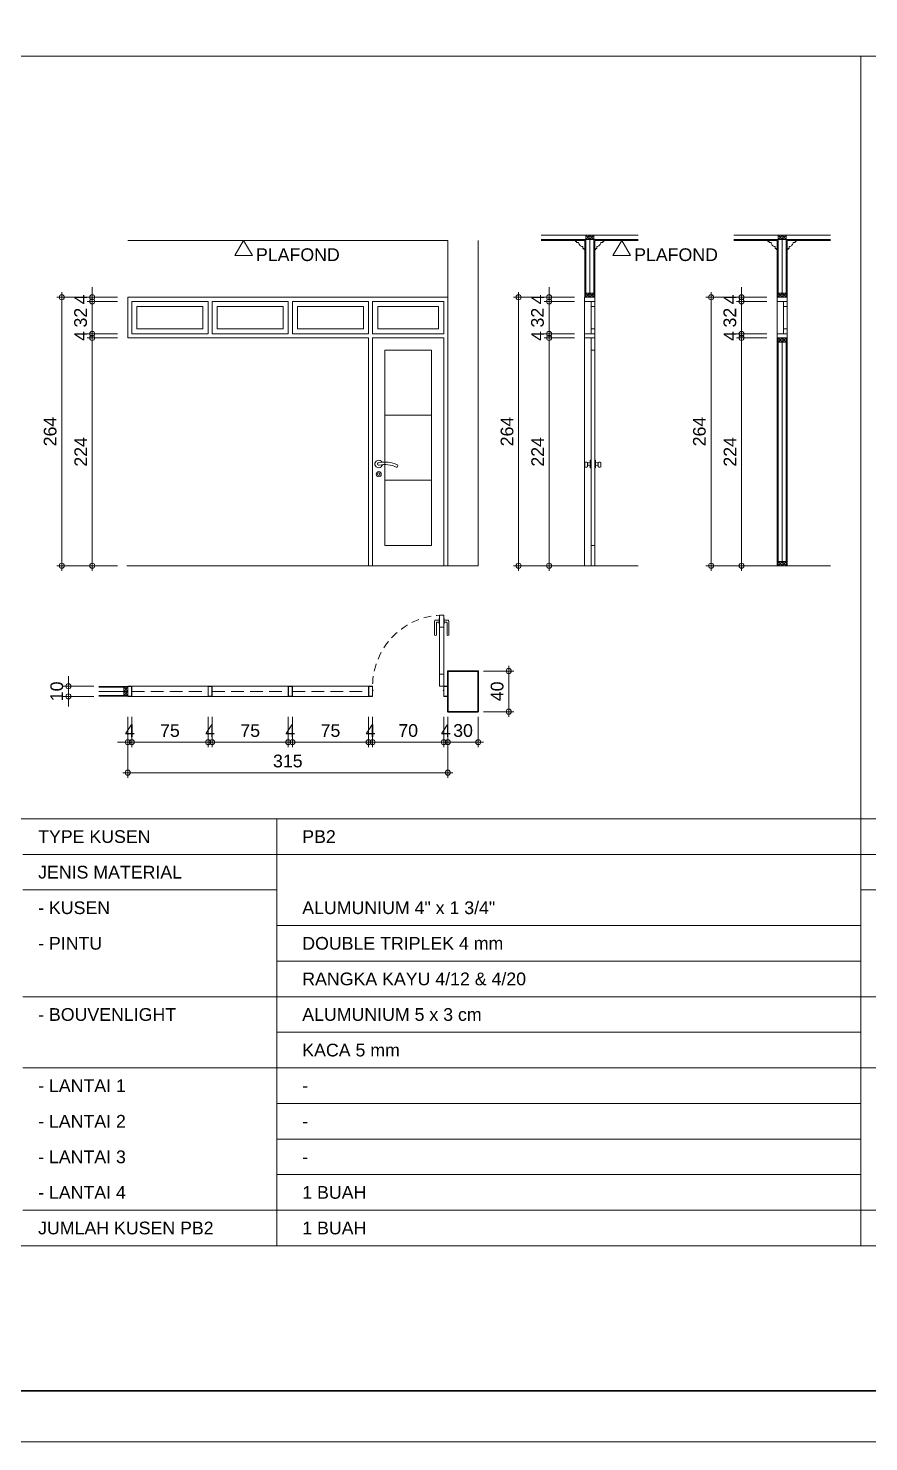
# Model space of a CAD drawing. Header units: millimetres. Extents: x -11 to 1625, y -267 to 180.
# Drawn here: x 1017 to 1033.55, y -157 to -129.2 of the extents above; entities that cross this region are included whole.
import ezdxf
from ezdxf.enums import TextEntityAlignment as Align

# ---------------------------------------------------------------- set-up
doc = ezdxf.new("R2010")
doc.units = ezdxf.units.MM
doc.linetypes.add('HIDDEN', pattern=[0.375, 0.25, -0.125])
for name, color, linetype, lineweight in [('ars', 11, 'Continuous', 5), ('GRS KOP', 1, 'Continuous', 35), ('KOLOM', 1, 'Continuous', 30), ('kop', 7, 'Continuous', 20), ('kus', 63, 'Continuous', 15), ('lan', 7, 'Continuous', 15), ('not', 7, 'Continuous', 20), ('PARTISI', 190, 'Continuous', 9), ('pla', 213, 'Continuous', 15), ('tem', 5, 'Continuous', 20), ('u', 6, 'Continuous', 20)]:
    doc.layers.add(name, color=color, linetype=linetype, lineweight=lineweight)
doc.styles.add('BARU', font='complex.shx')
doc.styles.add('S', font='SIMPLEX', dxfattribs={"width": 1.1})
doc.styles.get("Standard").update_dxf_attribs({"font": 'ARIALUNI.TTF'})
doc.dimstyles.new('SK 50', dxfattribs={"dimtxt": 0.25, "dimasz": 0.1, "dimexe": 0, "dimexo": 0, "dimgap": 0.1, "dimtad": 1, "dimdec": 0, "dimlfac": 50, "dimzin": 12, "dimdsep": 46, "dimtxsty": 'Standard', "dimblk": 'BULAT', "dimcen": 0.1, "dimclrd": 256, "dimclre": 256, "dimclrt": 256, "dimadec": 0, "dimazin": 3, "dimtfac": 1, "dimtdec": 0, "dimtofl": 0, "dimtmove": 0, "dimatfit": 3, "dimldrblk": 'BULAT', "dimfxl": 0, "dimtolj": 1, "dimtzin": 0, "dimlwd": -1, "dimlwe": -1, "dimarcsym": 0})

# ---------------------------------------------------------------- blocks, each defined once
blk = doc.blocks.new('kop')
at = {"layer": 'GRS KOP'}
blk.add_lwpolyline([(1, 54), (83, 54), (83, 1), (1, 1)], close=True, dxfattribs=at)
at = {"layer": 'kop', "color": 7}
blk.add_line((0, 0), (84, 0), dxfattribs=at)
at = {"layer": 'kop', "style": 'BARU', "flags": 4}
for p, height in [((73.8, 5.4), 0.35), ((80.303, 5.382), 0.25), ((73.8, 4.9), 0.35), ((80.303, 4.882), 0.25), ((73.8, 4.4), 0.35), ((80.303, 4.382), 0.25)]:
    blk.add_attdef('-', p, '', height=height, dxfattribs=at)
at = {"layer": 'kop', "flags": 4}
for tag, p in [('AR-00', (78.057, 2.648)), ('00', (81.238, 2.647))]:
    blk.add_attdef(tag, text='', height=0.35, dxfattribs=at).set_placement(p, align=Align.MIDDLE)
blk = doc.blocks.new('K1')
at = {"layer": 'KOLOM'}
blk.add_lwpolyline([(0.2, 0.15), (-0.2, 0.15), (-0.2, -0.15), (0.2, -0.15), (0.2, 0.15)], dxfattribs=at)
blk = doc.blocks.new('P 70')
at = {"linetype": 'HIDDEN', "ltscale": 0.3}
blk.add_lwpolyline([(-0.74, 0.1, -0.414214), (-0.04, 0.8, -1.303225)], format="xyb", dxfattribs=at)
for points in [[(-0.04, 0.8), (-0.08, 0.8), (-0.08, 0.68), (-0.04, 0.68)], [(-0.04, 0.68), (-0.08, 0.68), (-0.08, 0.22), (-0.04, 0.22)], [(-0.04, 0.1), (-0.08, 0.1), (-0.08, 0.22), (-0.04, 0.22)], [(-0.735, 0.06), (-0.74, 0.06), (-0.74, 0.061), (-0.74, 0.1), (-0.78, 0.1), (-0.78, 0), (-0.74, 0), (-0.74, 0.056), (-0.735, 0.058)], [(-0.742, 0.002), (-0.778, 0.002), (-0.778, 0.098), (-0.742, 0.098)], [(-0.045, 0.06), (-0.04, 0.06), (-0.04, 0.061), (-0.04, 0.1), (0, 0.1), (0, 0), (-0.04, 0), (-0.04, 0.056), (-0.045, 0.058)], [(-0.038, 0.002), (-0.002, 0.002), (-0.002, 0.098), (-0.038, 0.098)]]:
    blk.add_lwpolyline(points, close=True)
blk = doc.blocks.new('PEILA')
blk.add_lwpolyline([(-0.188, -0.325), (0.188, -0.325), (0, 0)], close=True)
at = {"style": 'S', "width": 1.1, "flags": 4}
blk.add_attdef('CAT', (0.265, -0.289), '', height=0.2, dxfattribs=at)
blk = doc.blocks.new('BULAT')
for p, q in [((-1, 0), (1, 0)), ((0, -1), (0, 1))]:
    blk.add_line(p, q)
blk.add_circle((0, 0), 0.5)
blk = doc.blocks.new('*D1971')
at = {"layer": 'Defpoints', "color": 0, "ltscale": 0.15}
for p in [(1018.761, -135.288), (1018.261, -139.768), (1018.761, -139.768)]:
    blk.add_point(p, dxfattribs=at)
at = {"layer": 'u', "ltscale": 0.15}
for p, q in [((1018.761, -135.288), (1018.261, -135.288)), ((1018.261, -135.388), (1018.261, -139.668)), ((1018.761, -139.768), (1018.261, -139.768))]:
    blk.add_line(p, q, dxfattribs=at)
at = {"layer": 'u', "ltscale": 0.15, "xscale": 0.1, "yscale": 0.1, "zscale": 0.1}
for p, rotation in [((1018.261, -135.288), 90), ((1018.261, -139.768), 270)]:
    blk.add_blockref('BULAT', p, dxfattribs=dict(at, rotation=rotation))
at = {"layer": 'u', "ltscale": 0.15, "insert": (1018.035, -137.528), "char_height": 0.25, "attachment_point": 5, "rotation": 90}
blk.add_mtext('\\A1;224', dxfattribs=at)
blk = doc.blocks.new('*D1972')
at = {"layer": 'Defpoints', "color": 0, "ltscale": 0.15}
for p in [(1018.761, -134.568), (1018.261, -135.208), (1018.761, -135.208)]:
    blk.add_point(p, dxfattribs=at)
at = {"layer": 'u', "ltscale": 0.15}
for p, q in [((1018.761, -134.568), (1018.261, -134.568)), ((1018.261, -134.668), (1018.261, -135.108)), ((1018.761, -135.208), (1018.261, -135.208))]:
    blk.add_line(p, q, dxfattribs=at)
at = {"layer": 'u', "ltscale": 0.15, "xscale": 0.1, "yscale": 0.1, "zscale": 0.1}
for p, rotation in [((1018.261, -134.568), 90), ((1018.261, -135.208), 270)]:
    blk.add_blockref('BULAT', p, dxfattribs=dict(at, rotation=rotation))
at = {"layer": 'u', "ltscale": 0.15, "insert": (1018.033, -134.888), "char_height": 0.25, "attachment_point": 5, "rotation": 90}
blk.add_mtext('\\A1;32', dxfattribs=at)
blk = doc.blocks.new('*D1973')
at = {"layer": 'Defpoints', "color": 0, "ltscale": 0.15}
for p in [(1018.261, -134.568), (1018.761, -134.488), (1018.761, -134.568)]:
    blk.add_point(p, dxfattribs=at)
at = {"layer": 'u', "ltscale": 0.15}
for p, q in [((1018.261, -134.388), (1018.261, -134.288)), ((1018.761, -134.488), (1018.261, -134.488)), ((1018.761, -134.568), (1018.261, -134.568)), ((1018.261, -134.668), (1018.261, -134.768))]:
    blk.add_line(p, q, dxfattribs=at)
at = {"layer": 'u', "ltscale": 0.15, "xscale": 0.1, "yscale": 0.1, "zscale": 0.1}
for p, rotation in [((1018.261, -134.488), 270), ((1018.261, -134.568), 90)]:
    blk.add_blockref('BULAT', p, dxfattribs=dict(at, rotation=rotation))
at = {"layer": 'u', "ltscale": 0.15, "insert": (1018.036, -134.528), "char_height": 0.25, "attachment_point": 5, "rotation": 90}
blk.add_mtext('\\A1;4', dxfattribs=at)
blk = doc.blocks.new('*D1974')
at = {"layer": 'Defpoints', "color": 0, "ltscale": 0.15}
for p in [(1018.161, -134.488), (1017.661, -139.768), (1018.161, -139.768)]:
    blk.add_point(p, dxfattribs=at)
at = {"layer": 'u', "ltscale": 0.15}
for p, q in [((1018.161, -134.488), (1017.661, -134.488)), ((1017.661, -134.588), (1017.661, -139.668)), ((1018.161, -139.768), (1017.661, -139.768))]:
    blk.add_line(p, q, dxfattribs=at)
at = {"layer": 'u', "ltscale": 0.15, "xscale": 0.1, "yscale": 0.1, "zscale": 0.1}
for p, rotation in [((1017.661, -134.488), 90), ((1017.661, -139.768), 270)]:
    blk.add_blockref('BULAT', p, dxfattribs=dict(at, rotation=rotation))
at = {"layer": 'u', "ltscale": 0.15, "insert": (1017.433, -137.128), "char_height": 0.25, "attachment_point": 5, "rotation": 90}
blk.add_mtext('\\A1;264', dxfattribs=at)
blk = doc.blocks.new('*D1975')
at = {"layer": 'Defpoints', "color": 0, "ltscale": 0.15}
for p in [(1018.261, -135.288), (1018.761, -135.208), (1018.761, -135.288)]:
    blk.add_point(p, dxfattribs=at)
at = {"layer": 'u', "ltscale": 0.15}
for p, q in [((1018.261, -135.108), (1018.261, -135.008)), ((1018.761, -135.208), (1018.261, -135.208)), ((1018.761, -135.288), (1018.261, -135.288)), ((1018.261, -135.388), (1018.261, -135.488))]:
    blk.add_line(p, q, dxfattribs=at)
at = {"layer": 'u', "ltscale": 0.15, "xscale": 0.1, "yscale": 0.1, "zscale": 0.1}
for p, rotation in [((1018.261, -135.208), 270), ((1018.261, -135.288), 90)]:
    blk.add_blockref('BULAT', p, dxfattribs=dict(at, rotation=rotation))
at = {"layer": 'u', "ltscale": 0.15, "insert": (1018.036, -135.248), "char_height": 0.25, "attachment_point": 5, "rotation": 90}
blk.add_mtext('\\A1;4', dxfattribs=at)
blk = doc.blocks.new('*D1976')
at = {"layer": 'Defpoints', "color": 0, "ltscale": 0.15}
for p in [(1027.755, -135.288), (1027.255, -139.768), (1027.755, -139.768)]:
    blk.add_point(p, dxfattribs=at)
at = {"layer": 'u', "ltscale": 0.15}
for p, q in [((1027.755, -135.288), (1027.255, -135.288)), ((1027.255, -135.388), (1027.255, -139.668)), ((1027.755, -139.768), (1027.255, -139.768))]:
    blk.add_line(p, q, dxfattribs=at)
at = {"layer": 'u', "ltscale": 0.15, "xscale": 0.1, "yscale": 0.1, "zscale": 0.1}
for p, rotation in [((1027.255, -135.288), 90), ((1027.255, -139.768), 270)]:
    blk.add_blockref('BULAT', p, dxfattribs=dict(at, rotation=rotation))
at = {"layer": 'u', "ltscale": 0.15, "insert": (1027.03, -137.528), "char_height": 0.25, "attachment_point": 5, "rotation": 90}
blk.add_mtext('\\A1;224', dxfattribs=at)
blk = doc.blocks.new('*D1977')
at = {"layer": 'Defpoints', "color": 0, "ltscale": 0.15}
for p in [(1027.755, -134.568), (1027.255, -135.208), (1027.755, -135.208)]:
    blk.add_point(p, dxfattribs=at)
at = {"layer": 'u', "ltscale": 0.15}
for p, q in [((1027.755, -134.568), (1027.255, -134.568)), ((1027.255, -134.668), (1027.255, -135.108)), ((1027.755, -135.208), (1027.255, -135.208))]:
    blk.add_line(p, q, dxfattribs=at)
at = {"layer": 'u', "ltscale": 0.15, "xscale": 0.1, "yscale": 0.1, "zscale": 0.1}
for p, rotation in [((1027.255, -134.568), 90), ((1027.255, -135.208), 270)]:
    blk.add_blockref('BULAT', p, dxfattribs=dict(at, rotation=rotation))
at = {"layer": 'u', "ltscale": 0.15, "insert": (1027.028, -134.888), "char_height": 0.25, "attachment_point": 5, "rotation": 90}
blk.add_mtext('\\A1;32', dxfattribs=at)
blk = doc.blocks.new('*D1978')
at = {"layer": 'Defpoints', "color": 0, "ltscale": 0.15}
for p in [(1027.255, -134.568), (1027.755, -134.488), (1027.755, -134.568)]:
    blk.add_point(p, dxfattribs=at)
at = {"layer": 'u', "ltscale": 0.15}
for p, q in [((1027.255, -134.388), (1027.255, -134.288)), ((1027.755, -134.488), (1027.255, -134.488)), ((1027.755, -134.568), (1027.255, -134.568)), ((1027.255, -134.668), (1027.255, -134.768))]:
    blk.add_line(p, q, dxfattribs=at)
at = {"layer": 'u', "ltscale": 0.15, "xscale": 0.1, "yscale": 0.1, "zscale": 0.1}
for p, rotation in [((1027.255, -134.488), 270), ((1027.255, -134.568), 90)]:
    blk.add_blockref('BULAT', p, dxfattribs=dict(at, rotation=rotation))
at = {"layer": 'u', "ltscale": 0.15, "insert": (1027.03, -134.528), "char_height": 0.25, "attachment_point": 5, "rotation": 90}
blk.add_mtext('\\A1;4', dxfattribs=at)
blk = doc.blocks.new('*D1979')
at = {"layer": 'Defpoints', "color": 0, "ltscale": 0.15}
for p in [(1027.155, -134.488), (1026.655, -139.768), (1027.155, -139.768)]:
    blk.add_point(p, dxfattribs=at)
at = {"layer": 'u', "ltscale": 0.15}
for p, q in [((1027.155, -134.488), (1026.655, -134.488)), ((1026.655, -134.588), (1026.655, -139.668)), ((1027.155, -139.768), (1026.655, -139.768))]:
    blk.add_line(p, q, dxfattribs=at)
at = {"layer": 'u', "ltscale": 0.15, "xscale": 0.1, "yscale": 0.1, "zscale": 0.1}
for p, rotation in [((1026.655, -134.488), 90), ((1026.655, -139.768), 270)]:
    blk.add_blockref('BULAT', p, dxfattribs=dict(at, rotation=rotation))
at = {"layer": 'u', "ltscale": 0.15, "insert": (1026.428, -137.128), "char_height": 0.25, "attachment_point": 5, "rotation": 90}
blk.add_mtext('\\A1;264', dxfattribs=at)
blk = doc.blocks.new('*D1980')
at = {"layer": 'Defpoints', "color": 0, "ltscale": 0.15}
for p in [(1027.255, -135.288), (1027.755, -135.208), (1027.755, -135.288)]:
    blk.add_point(p, dxfattribs=at)
at = {"layer": 'u', "ltscale": 0.15}
for p, q in [((1027.255, -135.108), (1027.255, -135.008)), ((1027.755, -135.208), (1027.255, -135.208)), ((1027.755, -135.288), (1027.255, -135.288)), ((1027.255, -135.388), (1027.255, -135.488))]:
    blk.add_line(p, q, dxfattribs=at)
at = {"layer": 'u', "ltscale": 0.15, "xscale": 0.1, "yscale": 0.1, "zscale": 0.1}
for p, rotation in [((1027.255, -135.208), 270), ((1027.255, -135.288), 90)]:
    blk.add_blockref('BULAT', p, dxfattribs=dict(at, rotation=rotation))
at = {"layer": 'u', "ltscale": 0.15, "insert": (1027.03, -135.248), "char_height": 0.25, "attachment_point": 5, "rotation": 90}
blk.add_mtext('\\A1;4', dxfattribs=at)
blk = doc.blocks.new('*D1981')
at = {"layer": 'Defpoints', "color": 0, "ltscale": 0.15}
for p in [(1031.543, -135.288), (1031.043, -139.768), (1031.543, -139.768)]:
    blk.add_point(p, dxfattribs=at)
at = {"layer": 'u', "ltscale": 0.15}
for p, q in [((1031.543, -135.288), (1031.043, -135.288)), ((1031.043, -135.388), (1031.043, -139.668)), ((1031.543, -139.768), (1031.043, -139.768))]:
    blk.add_line(p, q, dxfattribs=at)
at = {"layer": 'u', "ltscale": 0.15, "xscale": 0.1, "yscale": 0.1, "zscale": 0.1}
for p, rotation in [((1031.043, -135.288), 90), ((1031.043, -139.768), 270)]:
    blk.add_blockref('BULAT', p, dxfattribs=dict(at, rotation=rotation))
at = {"layer": 'u', "ltscale": 0.15, "insert": (1030.817, -137.528), "char_height": 0.25, "attachment_point": 5, "rotation": 90}
blk.add_mtext('\\A1;224', dxfattribs=at)
blk = doc.blocks.new('*D1982')
at = {"layer": 'Defpoints', "color": 0, "ltscale": 0.15}
for p in [(1031.543, -134.568), (1031.043, -135.208), (1031.543, -135.208)]:
    blk.add_point(p, dxfattribs=at)
at = {"layer": 'u', "ltscale": 0.15}
for p, q in [((1031.543, -134.568), (1031.043, -134.568)), ((1031.043, -134.668), (1031.043, -135.108)), ((1031.543, -135.208), (1031.043, -135.208))]:
    blk.add_line(p, q, dxfattribs=at)
at = {"layer": 'u', "ltscale": 0.15, "xscale": 0.1, "yscale": 0.1, "zscale": 0.1}
for p, rotation in [((1031.043, -134.568), 90), ((1031.043, -135.208), 270)]:
    blk.add_blockref('BULAT', p, dxfattribs=dict(at, rotation=rotation))
at = {"layer": 'u', "ltscale": 0.15, "insert": (1030.815, -134.888), "char_height": 0.25, "attachment_point": 5, "rotation": 90}
blk.add_mtext('\\A1;32', dxfattribs=at)
blk = doc.blocks.new('*D1983')
at = {"layer": 'Defpoints', "color": 0, "ltscale": 0.15}
for p in [(1031.043, -134.568), (1031.543, -134.488), (1031.543, -134.568)]:
    blk.add_point(p, dxfattribs=at)
at = {"layer": 'u', "ltscale": 0.15}
for p, q in [((1031.043, -134.388), (1031.043, -134.288)), ((1031.543, -134.488), (1031.043, -134.488)), ((1031.543, -134.568), (1031.043, -134.568)), ((1031.043, -134.668), (1031.043, -134.768))]:
    blk.add_line(p, q, dxfattribs=at)
at = {"layer": 'u', "ltscale": 0.15, "xscale": 0.1, "yscale": 0.1, "zscale": 0.1}
for p, rotation in [((1031.043, -134.488), 270), ((1031.043, -134.568), 90)]:
    blk.add_blockref('BULAT', p, dxfattribs=dict(at, rotation=rotation))
at = {"layer": 'u', "ltscale": 0.15, "insert": (1030.818, -134.528), "char_height": 0.25, "attachment_point": 5, "rotation": 90}
blk.add_mtext('\\A1;4', dxfattribs=at)
blk = doc.blocks.new('*D1984')
at = {"layer": 'Defpoints', "color": 0, "ltscale": 0.15}
for p in [(1030.943, -134.488), (1030.443, -139.768), (1030.943, -139.768)]:
    blk.add_point(p, dxfattribs=at)
at = {"layer": 'u', "ltscale": 0.15}
for p, q in [((1030.943, -134.488), (1030.443, -134.488)), ((1030.443, -134.588), (1030.443, -139.668)), ((1030.943, -139.768), (1030.443, -139.768))]:
    blk.add_line(p, q, dxfattribs=at)
at = {"layer": 'u', "ltscale": 0.15, "xscale": 0.1, "yscale": 0.1, "zscale": 0.1}
for p, rotation in [((1030.443, -134.488), 90), ((1030.443, -139.768), 270)]:
    blk.add_blockref('BULAT', p, dxfattribs=dict(at, rotation=rotation))
at = {"layer": 'u', "ltscale": 0.15, "insert": (1030.215, -137.128), "char_height": 0.25, "attachment_point": 5, "rotation": 90}
blk.add_mtext('\\A1;264', dxfattribs=at)
blk = doc.blocks.new('*D1985')
at = {"layer": 'Defpoints', "color": 0, "ltscale": 0.15}
for p in [(1031.043, -135.288), (1031.543, -135.208), (1031.543, -135.288)]:
    blk.add_point(p, dxfattribs=at)
at = {"layer": 'u', "ltscale": 0.15}
for p, q in [((1031.043, -135.108), (1031.043, -135.008)), ((1031.543, -135.208), (1031.043, -135.208)), ((1031.543, -135.288), (1031.043, -135.288)), ((1031.043, -135.388), (1031.043, -135.488))]:
    blk.add_line(p, q, dxfattribs=at)
at = {"layer": 'u', "ltscale": 0.15, "xscale": 0.1, "yscale": 0.1, "zscale": 0.1}
for p, rotation in [((1031.043, -135.208), 270), ((1031.043, -135.288), 90)]:
    blk.add_blockref('BULAT', p, dxfattribs=dict(at, rotation=rotation))
at = {"layer": 'u', "ltscale": 0.15, "insert": (1030.818, -135.248), "char_height": 0.25, "attachment_point": 5, "rotation": 90}
blk.add_mtext('\\A1;4', dxfattribs=at)
blk = doc.blocks.new('*D1996')
at = {"layer": 'Defpoints', "color": 0, "ltscale": 0.15}
for p in [(1019.041, -142.739), (1020.541, -142.739), (1020.541, -143.239)]:
    blk.add_point(p, dxfattribs=at)
at = {"layer": 'u', "ltscale": 0.15}
for p, q in [((1019.041, -142.739), (1019.041, -143.239)), ((1020.541, -142.739), (1020.541, -143.239)), ((1019.141, -143.239), (1020.441, -143.239))]:
    blk.add_line(p, q, dxfattribs=at)
at = {"layer": 'u', "ltscale": 0.15, "xscale": 0.1, "yscale": 0.1, "zscale": 0.1, "rotation": 180}
blk.add_blockref('BULAT', (1019.041, -143.239), dxfattribs=at)
at = {"layer": 'u', "ltscale": 0.15, "xscale": 0.1, "yscale": 0.1, "zscale": 0.1}
blk.add_blockref('BULAT', (1020.541, -143.239), dxfattribs=at)
at = {"layer": 'u', "ltscale": 0.15, "insert": (1019.791, -143.012), "char_height": 0.25, "attachment_point": 5}
blk.add_mtext('\\A1;75', dxfattribs=at)
blk = doc.blocks.new('*D1997')
at = {"layer": 'Defpoints', "color": 0, "ltscale": 0.15}
for p in [(1018.961, -142.739), (1019.041, -142.739), (1019.041, -143.239)]:
    blk.add_point(p, dxfattribs=at)
at = {"layer": 'u', "ltscale": 0.15}
for p, q in [((1018.961, -142.739), (1018.961, -143.239)), ((1019.041, -142.739), (1019.041, -143.239)), ((1018.861, -143.239), (1018.761, -143.239)), ((1019.141, -143.239), (1019.241, -143.239))]:
    blk.add_line(p, q, dxfattribs=at)
at = {"layer": 'u', "ltscale": 0.15, "xscale": 0.1, "yscale": 0.1, "zscale": 0.1}
blk.add_blockref('BULAT', (1018.961, -143.239), dxfattribs=at)
at = {"layer": 'u', "ltscale": 0.15, "xscale": 0.1, "yscale": 0.1, "zscale": 0.1, "rotation": 180}
blk.add_blockref('BULAT', (1019.041, -143.239), dxfattribs=at)
at = {"layer": 'u', "ltscale": 0.15, "insert": (1019.001, -143.014), "char_height": 0.25, "attachment_point": 5}
blk.add_mtext('\\A1;4', dxfattribs=at)
blk = doc.blocks.new('*D1998')
at = {"layer": 'Defpoints', "color": 0, "ltscale": 0.15}
for p in [(1020.541, -142.739), (1020.621, -142.739), (1020.621, -143.239)]:
    blk.add_point(p, dxfattribs=at)
at = {"layer": 'u', "ltscale": 0.15}
for p, q in [((1020.541, -142.739), (1020.541, -143.239)), ((1020.621, -142.739), (1020.621, -143.239)), ((1020.441, -143.239), (1020.341, -143.239)), ((1020.721, -143.239), (1020.821, -143.239))]:
    blk.add_line(p, q, dxfattribs=at)
at = {"layer": 'u', "ltscale": 0.15, "xscale": 0.1, "yscale": 0.1, "zscale": 0.1}
blk.add_blockref('BULAT', (1020.541, -143.239), dxfattribs=at)
at = {"layer": 'u', "ltscale": 0.15, "xscale": 0.1, "yscale": 0.1, "zscale": 0.1, "rotation": 180}
blk.add_blockref('BULAT', (1020.621, -143.239), dxfattribs=at)
at = {"layer": 'u', "ltscale": 0.15, "insert": (1020.581, -143.014), "char_height": 0.25, "attachment_point": 5}
blk.add_mtext('\\A1;4', dxfattribs=at)
blk = doc.blocks.new('*D1999')
at = {"layer": 'Defpoints', "color": 0, "ltscale": 0.15}
for p in [(1020.621, -142.739), (1022.121, -142.739), (1022.121, -143.239)]:
    blk.add_point(p, dxfattribs=at)
at = {"layer": 'u', "ltscale": 0.15}
for p, q in [((1020.621, -142.739), (1020.621, -143.239)), ((1022.121, -142.739), (1022.121, -143.239)), ((1020.721, -143.239), (1022.021, -143.239))]:
    blk.add_line(p, q, dxfattribs=at)
at = {"layer": 'u', "ltscale": 0.15, "xscale": 0.1, "yscale": 0.1, "zscale": 0.1, "rotation": 180}
blk.add_blockref('BULAT', (1020.621, -143.239), dxfattribs=at)
at = {"layer": 'u', "ltscale": 0.15, "xscale": 0.1, "yscale": 0.1, "zscale": 0.1}
blk.add_blockref('BULAT', (1022.121, -143.239), dxfattribs=at)
at = {"layer": 'u', "ltscale": 0.15, "insert": (1021.371, -143.012), "char_height": 0.25, "attachment_point": 5}
blk.add_mtext('\\A1;75', dxfattribs=at)
blk = doc.blocks.new('*D2000')
at = {"layer": 'Defpoints', "color": 0, "ltscale": 0.15}
for p in [(1022.121, -142.739), (1022.201, -142.739), (1022.201, -143.239)]:
    blk.add_point(p, dxfattribs=at)
at = {"layer": 'u', "ltscale": 0.15}
for p, q in [((1022.121, -142.739), (1022.121, -143.239)), ((1022.201, -142.739), (1022.201, -143.239)), ((1022.021, -143.239), (1021.921, -143.239)), ((1022.301, -143.239), (1022.401, -143.239))]:
    blk.add_line(p, q, dxfattribs=at)
at = {"layer": 'u', "ltscale": 0.15, "xscale": 0.1, "yscale": 0.1, "zscale": 0.1}
blk.add_blockref('BULAT', (1022.121, -143.239), dxfattribs=at)
at = {"layer": 'u', "ltscale": 0.15, "xscale": 0.1, "yscale": 0.1, "zscale": 0.1, "rotation": 180}
blk.add_blockref('BULAT', (1022.201, -143.239), dxfattribs=at)
at = {"layer": 'u', "ltscale": 0.15, "insert": (1022.161, -143.014), "char_height": 0.25, "attachment_point": 5}
blk.add_mtext('\\A1;4', dxfattribs=at)
blk = doc.blocks.new('*D2001')
at = {"layer": 'Defpoints', "color": 0, "ltscale": 0.15}
for p in [(1022.201, -142.739), (1023.701, -142.739), (1023.701, -143.239)]:
    blk.add_point(p, dxfattribs=at)
at = {"layer": 'u', "ltscale": 0.15}
for p, q in [((1022.201, -142.739), (1022.201, -143.239)), ((1023.701, -142.739), (1023.701, -143.239)), ((1022.301, -143.239), (1023.601, -143.239))]:
    blk.add_line(p, q, dxfattribs=at)
at = {"layer": 'u', "ltscale": 0.15, "xscale": 0.1, "yscale": 0.1, "zscale": 0.1, "rotation": 180}
blk.add_blockref('BULAT', (1022.201, -143.239), dxfattribs=at)
at = {"layer": 'u', "ltscale": 0.15, "xscale": 0.1, "yscale": 0.1, "zscale": 0.1}
blk.add_blockref('BULAT', (1023.701, -143.239), dxfattribs=at)
at = {"layer": 'u', "ltscale": 0.15, "insert": (1022.951, -143.012), "char_height": 0.25, "attachment_point": 5}
blk.add_mtext('\\A1;75', dxfattribs=at)
blk = doc.blocks.new('*D2002')
at = {"layer": 'Defpoints', "color": 0, "ltscale": 0.15}
for p in [(1023.701, -142.739), (1023.781, -142.739), (1023.781, -143.239)]:
    blk.add_point(p, dxfattribs=at)
at = {"layer": 'u', "ltscale": 0.15}
for p, q in [((1023.701, -142.739), (1023.701, -143.239)), ((1023.781, -142.739), (1023.781, -143.239)), ((1023.601, -143.239), (1023.501, -143.239)), ((1023.881, -143.239), (1023.981, -143.239))]:
    blk.add_line(p, q, dxfattribs=at)
at = {"layer": 'u', "ltscale": 0.15, "xscale": 0.1, "yscale": 0.1, "zscale": 0.1}
blk.add_blockref('BULAT', (1023.701, -143.239), dxfattribs=at)
at = {"layer": 'u', "ltscale": 0.15, "xscale": 0.1, "yscale": 0.1, "zscale": 0.1, "rotation": 180}
blk.add_blockref('BULAT', (1023.781, -143.239), dxfattribs=at)
at = {"layer": 'u', "ltscale": 0.15, "insert": (1023.741, -143.014), "char_height": 0.25, "attachment_point": 5}
blk.add_mtext('\\A1;4', dxfattribs=at)
blk = doc.blocks.new('*D2003')
at = {"layer": 'Defpoints', "color": 0, "ltscale": 0.15}
for p in [(1023.781, -142.739), (1025.181, -142.739), (1025.181, -143.239)]:
    blk.add_point(p, dxfattribs=at)
at = {"layer": 'u', "ltscale": 0.15}
for p, q in [((1023.781, -142.739), (1023.781, -143.239)), ((1025.181, -142.739), (1025.181, -143.239)), ((1023.881, -143.239), (1025.081, -143.239))]:
    blk.add_line(p, q, dxfattribs=at)
at = {"layer": 'u', "ltscale": 0.15, "xscale": 0.1, "yscale": 0.1, "zscale": 0.1, "rotation": 180}
blk.add_blockref('BULAT', (1023.781, -143.239), dxfattribs=at)
at = {"layer": 'u', "ltscale": 0.15, "xscale": 0.1, "yscale": 0.1, "zscale": 0.1}
blk.add_blockref('BULAT', (1025.181, -143.239), dxfattribs=at)
at = {"layer": 'u', "ltscale": 0.15, "insert": (1024.481, -143.011), "char_height": 0.25, "attachment_point": 5}
blk.add_mtext('\\A1;70', dxfattribs=at)
blk = doc.blocks.new('*D2004')
at = {"layer": 'Defpoints', "color": 0, "ltscale": 0.15}
for p in [(1025.181, -142.739), (1025.261, -142.739), (1025.261, -143.239)]:
    blk.add_point(p, dxfattribs=at)
at = {"layer": 'u', "ltscale": 0.15}
for p, q in [((1025.181, -142.739), (1025.181, -143.239)), ((1025.261, -142.739), (1025.261, -143.239)), ((1025.081, -143.239), (1024.981, -143.239)), ((1025.361, -143.239), (1025.461, -143.239))]:
    blk.add_line(p, q, dxfattribs=at)
at = {"layer": 'u', "ltscale": 0.15, "xscale": 0.1, "yscale": 0.1, "zscale": 0.1}
blk.add_blockref('BULAT', (1025.181, -143.239), dxfattribs=at)
at = {"layer": 'u', "ltscale": 0.15, "xscale": 0.1, "yscale": 0.1, "zscale": 0.1, "rotation": 180}
blk.add_blockref('BULAT', (1025.261, -143.239), dxfattribs=at)
at = {"layer": 'u', "ltscale": 0.15, "insert": (1025.221, -143.014), "char_height": 0.25, "attachment_point": 5}
blk.add_mtext('\\A1;4', dxfattribs=at)
blk = doc.blocks.new('*D2005')
at = {"layer": 'Defpoints', "color": 0, "ltscale": 0.15}
for p in [(1018.961, -143.339), (1025.261, -143.339), (1025.261, -143.839)]:
    blk.add_point(p, dxfattribs=at)
at = {"layer": 'u', "ltscale": 0.15}
for p, q in [((1018.961, -143.339), (1018.961, -143.839)), ((1025.261, -143.339), (1025.261, -143.839)), ((1019.061, -143.839), (1025.161, -143.839))]:
    blk.add_line(p, q, dxfattribs=at)
at = {"layer": 'u', "ltscale": 0.15, "xscale": 0.1, "yscale": 0.1, "zscale": 0.1, "rotation": 180}
blk.add_blockref('BULAT', (1018.961, -143.839), dxfattribs=at)
at = {"layer": 'u', "ltscale": 0.15, "xscale": 0.1, "yscale": 0.1, "zscale": 0.1}
blk.add_blockref('BULAT', (1025.261, -143.839), dxfattribs=at)
at = {"layer": 'u', "ltscale": 0.15, "insert": (1022.111, -143.611), "char_height": 0.25, "attachment_point": 5}
blk.add_mtext('\\A1;315', dxfattribs=at)
blk = doc.blocks.new('*D2006')
at = {"layer": 'Defpoints', "color": 0, "ltscale": 0.15}
for p in [(1017.791, -142.139), (1018.291, -142.139), (1018.291, -142.339)]:
    blk.add_point(p, dxfattribs=at)
at = {"layer": 'u', "ltscale": 0.15}
for p, q in [((1017.791, -142.039), (1017.791, -141.939)), ((1018.291, -142.139), (1017.791, -142.139)), ((1018.291, -142.339), (1017.791, -142.339)), ((1017.791, -142.439), (1017.791, -142.539))]:
    blk.add_line(p, q, dxfattribs=at)
at = {"layer": 'u', "ltscale": 0.15, "xscale": 0.1, "yscale": 0.1, "zscale": 0.1}
for p, rotation in [((1017.791, -142.139), 270), ((1017.791, -142.339), 90)]:
    blk.add_blockref('BULAT', p, dxfattribs=dict(at, rotation=rotation))
at = {"layer": 'u', "ltscale": 0.15, "insert": (1017.563, -142.239), "char_height": 0.25, "attachment_point": 5, "rotation": 90}
blk.add_mtext('\\A1;10', dxfattribs=at)
blk = doc.blocks.new('*D2007')
at = {"layer": 'Defpoints', "color": 0, "ltscale": 0.15}
for p in [(1025.961, -141.839), (1026.461, -141.839), (1025.961, -142.639)]:
    blk.add_point(p, dxfattribs=at)
at = {"layer": 'u', "ltscale": 0.15}
for p, q in [((1025.961, -141.839), (1026.461, -141.839)), ((1026.461, -142.539), (1026.461, -141.939)), ((1025.961, -142.639), (1026.461, -142.639))]:
    blk.add_line(p, q, dxfattribs=at)
at = {"layer": 'u', "ltscale": 0.15, "xscale": 0.1, "yscale": 0.1, "zscale": 0.1}
for p, rotation in [((1026.461, -141.839), 90), ((1026.461, -142.639), 270)]:
    blk.add_blockref('BULAT', p, dxfattribs=dict(at, rotation=rotation))
at = {"layer": 'u', "ltscale": 0.15, "insert": (1026.233, -142.239), "char_height": 0.25, "attachment_point": 5, "rotation": 90}
blk.add_mtext('\\A1;40', dxfattribs=at)
blk = doc.blocks.new('*D2008')
at = {"layer": 'Defpoints', "color": 0, "ltscale": 0.15}
for p in [(1025.261, -142.739), (1025.861, -142.739), (1025.861, -143.239)]:
    blk.add_point(p, dxfattribs=at)
at = {"layer": 'u', "ltscale": 0.15}
for p, q in [((1025.261, -142.739), (1025.261, -143.239)), ((1025.861, -142.739), (1025.861, -143.239)), ((1025.361, -143.239), (1025.761, -143.239))]:
    blk.add_line(p, q, dxfattribs=at)
at = {"layer": 'u', "ltscale": 0.15, "xscale": 0.1, "yscale": 0.1, "zscale": 0.1, "rotation": 180}
blk.add_blockref('BULAT', (1025.261, -143.239), dxfattribs=at)
at = {"layer": 'u', "ltscale": 0.15, "xscale": 0.1, "yscale": 0.1, "zscale": 0.1}
blk.add_blockref('BULAT', (1025.861, -143.239), dxfattribs=at)
at = {"layer": 'u', "ltscale": 0.15, "insert": (1025.561, -143.011), "char_height": 0.25, "attachment_point": 5}
blk.add_mtext('\\A1;30', dxfattribs=at)

msp = doc.modelspace()

# ---------------------------------------------------------------- linework, layer by layer
at = {"layer": 'ars'}
for p, q in [((1027.1016806, -133.3678056), (1027.9572785, -133.3678056)), ((1027.9572785, -134.4878056), (1027.9572785, -133.3678056)), ((1027.9752785, -133.3478056), (1028.0552785, -133.2678056)), ((1027.9752785, -133.2678056), (1028.0552785, -133.3478056)), ((1028.0552785, -133.2678056), (1028.1352785, -133.3478056)), ((1028.0552785, -133.3478056), (1028.1352785, -133.2678056)), ((1028.1532785, -134.4878056), (1028.1532785, -133.3678056)), ((1029.0088763, -133.3678056), (1028.1532785, -133.3678056)), ((1030.8892311, -133.3678056), (1031.744829, -133.3678056)), ((1031.744829, -134.4878056), (1031.744829, -133.3678056)), ((1031.762829, -133.3478056), (1031.842829, -133.2678056)), ((1031.762829, -133.2678056), (1031.842829, -133.3478056)), ((1031.842829, -133.2678056), (1031.922829, -133.3478056)), ((1031.842829, -133.3478056), (1031.922829, -133.2678056)), ((1031.940829, -134.4878056), (1031.940829, -133.3678056)), ((1032.7964268, -133.3678056), (1031.940829, -133.3678056)), ((1027.9752785, -134.4878056), (1028.0552785, -134.4078056)), ((1027.9752785, -134.4078056), (1028.0552785, -134.4878056)), ((1028.0552785, -134.4078056), (1028.1352785, -134.4878056)), ((1028.0552785, -134.4878056), (1028.1352785, -134.4078056)), ((1031.762829, -134.4878056), (1031.842829, -134.4078056)), ((1031.762829, -134.4078056), (1031.842829, -134.4878056)), ((1031.842829, -134.4078056), (1031.922829, -134.4878056)), ((1031.842829, -134.4878056), (1031.922829, -134.4078056)), ((1031.744829, -139.7678056), (1031.744829, -135.2878056)), ((1031.762829, -135.3678056), (1031.842829, -135.2878056)), ((1031.762829, -135.2878056), (1031.842829, -135.3678056)), ((1031.842829, -135.2878056), (1031.922829, -135.3678056)), ((1031.842829, -135.3678056), (1031.922829, -135.2878056)), ((1031.940829, -139.7678056), (1031.940829, -135.2878056)), ((1031.762829, -139.6878056), (1031.842829, -139.7678056)), ((1031.762829, -139.7678056), (1031.842829, -139.6878056)), ((1031.842829, -139.7678056), (1031.922829, -139.6878056)), ((1031.842829, -139.6878056), (1031.922829, -139.7678056)), ((1018.3906628, -142.1412283), (1018.9606628, -142.1412283)), ((1018.3906628, -142.3372283), (1018.9606628, -142.3372283)), ((1018.9606628, -142.1592283), (1018.8806628, -142.2392283)), ((1018.8806628, -142.1592283), (1018.9606628, -142.2392283)), ((1018.8806628, -142.2392283), (1018.9606628, -142.3192283)), ((1018.9606628, -142.2392283), (1018.8806628, -142.3192283))]:
    msp.add_line(p, q, dxfattribs=at)
for points in [[(1027.9596619, -137.7382794), (1027.9596619, -137.821843)], [(1028.0096619, -137.7382794), (1028.0096619, -137.821843)], [(1028.0165509, -137.7443331), (1028.0096619, -137.7443331)], [(1028.0165509, -137.791278), (1028.0096619, -137.791278)], [(1028.2140061, -137.7443331), (1028.220895, -137.7443331)], [(1028.2140061, -137.791278), (1028.220895, -137.791278)], [(1028.220895, -137.7382794), (1028.220895, -137.821843)], [(1028.270895, -137.7382794), (1028.270895, -137.821843)], [(1024.9982851, -140.8557334), (1024.9982851, -141.1316671)], [(1025.0566171, -140.8409667), (1025.0139504, -140.8409667)], [(1025.0357851, -140.8875462), (1025.0357851, -141.1316671)], [(1025.0682912, -140.8784667), (1025.0445472, -140.8784667)], [(1025.2130344, -140.8784667), (1025.2367783, -140.8784667)], [(1025.2247085, -140.8409667), (1025.2673752, -140.8409667)], [(1025.2455405, -140.8875462), (1025.2455405, -141.1316671)], [(1025.2830405, -140.8557334), (1025.2830405, -141.1316671)]]:
    msp.add_lwpolyline(points, dxfattribs=at)
for points in [[(1028.0752785, -137.6928056), (1028.0637748, -137.6928056), (1028.0637748, -137.8428056), (1028.0752785, -137.8428056)], [(1028.1552785, -137.6928056), (1028.1667821, -137.6928056), (1028.1667821, -137.8428056), (1028.1552785, -137.8428056)], [(1025.1006628, -140.9154783), (1025.0920351, -140.9154783), (1025.0920351, -140.8029783), (1025.1006628, -140.8029783)], [(1025.1806628, -140.9154783), (1025.1892905, -140.9154783), (1025.1892905, -140.8029783), (1025.1806628, -140.8029783)]]:
    msp.add_lwpolyline(points, close=True, dxfattribs=at)
for radius in [0.05, 0.025]:
    msp.add_circle((1023.9006628, -137.9678056), radius, dxfattribs=at)
for centre, radius, start, end in [((1023.9006628, -137.7678056), 0.075, 28.82940801, 350.35403801), ((1023.9006628, -137.7678056), 0.025, 90, 296.21183583), ((1024.0256628, -138.2794872), 0.5510465, 63.91762256, 103.11116645), ((1024.022395, -138.2906738), 0.5125345, 64.13933705, 102.47219505), ((1024.2485798, -137.8029165), 0.0266789, 264.35247846, 43.48276666), ((1027.9846619, -137.7682638), 0.0390393, 50.17975461, 129.82024539), ((1027.9846619, -137.7918586), 0.0390393, 230.17975461, 309.82024539), ((1028.0141346, -137.5950464), 0.1493062, 269.07273269, 289.4189203), ((1028.0141346, -137.9405647), 0.1493062, 70.5810797, 90.92726731), ((1028.2164223, -137.5950464), 0.1493062, 250.5810797, 270.92726731), ((1028.2164223, -137.9405647), 0.1493062, 89.07273269, 109.4189203), ((1028.245895, -137.7682638), 0.0390393, 50.17975461, 129.82024539), ((1028.245895, -137.7918586), 0.0390393, 230.17975461, 309.82024539), ((1025.0326758, -140.8765243), 0.0401868, 117.77227098, 148.84496718), ((1025.0491977, -140.8917224), 0.0140478, 109.33238929, 162.70547421), ((1025.0548049, -140.7290018), 0.1119796, 269.07273269, 289.4189203), ((1025.0584689, -140.9769229), 0.0989449, 70.1693486, 84.30285984), ((1025.2265207, -140.7290018), 0.1119796, 250.5810797, 270.92726731), ((1025.2228567, -140.9769229), 0.0989449, 95.69714016, 109.8306514), ((1025.2321278, -140.8917224), 0.0140478, 17.29452579, 70.66761071), ((1025.2486498, -140.8765243), 0.0401868, 31.15503282, 62.22772902), ((1025.0170351, -141.1077359), 0.0304017, 231.92142877, 308.07857123), ((1025.2642905, -141.1077359), 0.0304017, 231.92142877, 308.07857123)]:
    msp.add_arc(centre, radius, start, end, dxfattribs=at)
at = {"layer": 'kus'}
for p, q in [((1018.9606628, -135.2878056), (1018.9606628, -134.4878056)), ((1018.9606628, -134.4878056), (1025.2606628, -134.4878056)), ((1019.0406628, -135.2078056), (1019.0406628, -134.5678056)), ((1019.0406628, -134.5678056), (1020.5406628, -134.5678056)), ((1020.5406628, -135.2078056), (1020.5406628, -134.5678056)), ((1020.6206628, -135.2078056), (1020.6206628, -134.5678056)), ((1020.6206628, -134.5678056), (1022.1206628, -134.5678056)), ((1022.1206628, -135.2078056), (1022.1206628, -134.5678056)), ((1022.2006628, -135.2078056), (1022.2006628, -134.5678056)), ((1022.2006628, -134.5678056), (1023.7006628, -134.5678056)), ((1023.7006628, -135.2078056), (1023.7006628, -134.5678056)), ((1028.1552785, -134.4878056), (1027.9552785, -134.4878056)), ((1027.9552785, -134.4878056), (1027.9552785, -139.7678056)), ((1028.1552785, -134.5678056), (1027.9552785, -134.5678056)), ((1028.0852785, -134.5678056), (1028.0852785, -135.2078056)), ((1028.1552785, -134.4878056), (1028.1552785, -139.7678056)), ((1031.942829, -134.4878056), (1031.742829, -134.4878056)), ((1031.742829, -134.4878056), (1031.742829, -135.2878056)), ((1031.942829, -134.5678056), (1031.742829, -134.5678056)), ((1031.872829, -134.5678056), (1031.872829, -135.2078056)), ((1031.942829, -134.4878056), (1031.942829, -135.2878056)), ((1028.0852785, -134.6678056), (1028.1552785, -134.6678056)), ((1031.872829, -134.6678056), (1031.942829, -134.6678056)), ((1028.0852785, -135.1078056), (1028.1552785, -135.1078056)), ((1031.872829, -135.1078056), (1031.942829, -135.1078056)), ((1018.9606628, -135.2878056), (1023.7006628, -135.2878056)), ((1019.0406628, -135.2078056), (1020.5406628, -135.2078056)), ((1020.6206628, -135.2078056), (1022.1206628, -135.2078056)), ((1022.2006628, -135.2078056), (1023.7006628, -135.2078056)), ((1023.7006628, -139.7678056), (1023.7006628, -135.2878056)), ((1023.7806628, -139.7678056), (1023.7806628, -135.2878056)), ((1023.7806628, -135.2878056), (1025.1806628, -135.2878056)), ((1025.1806628, -139.7678056), (1025.1806628, -135.2878056)), ((1028.1552785, -135.2078056), (1027.9552785, -135.2078056)), ((1028.1552785, -135.2878056), (1027.9552785, -135.2878056)), ((1028.0852785, -135.2878056), (1028.0852785, -139.7678056)), ((1031.942829, -135.2078056), (1031.742829, -135.2078056)), ((1031.942829, -135.2878056), (1031.742829, -135.2878056)), ((1024.0206628, -139.3678056), (1024.0206628, -135.5278056)), ((1024.0206628, -135.5278056), (1024.9406628, -135.5278056)), ((1024.9406628, -139.3678056), (1024.9406628, -135.5278056)), ((1028.1552785, -135.5278056), (1028.0852785, -135.5278056)), ((1024.0206628, -136.8078056), (1024.9406628, -136.8078056)), ((1024.9406628, -138.0878056), (1024.0206628, -138.0878056)), ((1024.9406628, -139.3678056), (1024.0206628, -139.3678056)), ((1028.0852785, -139.3678056), (1028.1552785, -139.3678056)), ((1019.0406628, -142.1392283), (1020.5406628, -142.1392283)), ((1019.0406628, -142.3392283), (1020.5406628, -142.3392283)), ((1020.6206628, -142.1392283), (1022.1206628, -142.1392283)), ((1020.6206628, -142.3392283), (1022.1206628, -142.3392283)), ((1022.2006628, -142.1392283), (1023.7006628, -142.1392283)), ((1022.2006628, -142.3392283), (1023.7006628, -142.3392283))]:
    msp.add_line(p, q, dxfattribs=at)
at = {"layer": 'kus', "linetype": 'HIDDEN'}
for p, q in [((1019.0406628, -142.2392283), (1020.5406628, -142.2392283)), ((1020.6206628, -142.2392283), (1022.1206628, -142.2392283)), ((1022.2006628, -142.2392283), (1023.7006628, -142.2392283))]:
    msp.add_line(p, q, dxfattribs=at)
at = {"layer": 'kus'}
for points in [[(1023.7806628, -134.5678056), (1023.7806628, -135.2078056), (1025.1806628, -135.2078056), (1025.1806628, -134.5678056)], [(1019.1406628, -134.6678056), (1019.1406628, -135.1078056), (1020.4406628, -135.1078056), (1020.4406628, -134.6678056)], [(1020.7206628, -134.6678056), (1020.7206628, -135.1078056), (1022.0206628, -135.1078056), (1022.0206628, -134.6678056)], [(1022.3006628, -134.6678056), (1022.3006628, -135.1078056), (1023.6006628, -135.1078056), (1023.6006628, -134.6678056)], [(1023.8806628, -134.6678056), (1023.8806628, -135.1078056), (1025.0806628, -135.1078056), (1025.0806628, -134.6678056)], [(1019.0406628, -142.1392283), (1018.9606628, -142.1392283), (1018.9606628, -142.3392283), (1019.0406628, -142.3392283)], [(1019.0366628, -142.1432283), (1018.9646628, -142.1432283), (1018.9646628, -142.3352283), (1019.0366628, -142.3352283)], [(1020.6206628, -142.1392283), (1020.5406628, -142.1392283), (1020.5406628, -142.3392283), (1020.6206628, -142.3392283)], [(1020.6166628, -142.1432283), (1020.5446628, -142.1432283), (1020.5446628, -142.3352283), (1020.6166628, -142.3352283)], [(1022.2006628, -142.1392283), (1022.1206628, -142.1392283), (1022.1206628, -142.3392283), (1022.2006628, -142.3392283)], [(1022.1966628, -142.1432283), (1022.1246628, -142.1432283), (1022.1246628, -142.3352283), (1022.1966628, -142.3352283)]]:
    msp.add_lwpolyline(points, close=True, dxfattribs=at)
at = {"layer": 'lan'}
for p, q in [((1063.3957723, -129.7457819), (998.3957723, -129.7457819)), ((1033.3957723, -153.1457819), (1033.3957723, -129.7457819)), ((1025.2606628, -133.3678056), (1018.9606628, -133.3678056)), ((1025.8606628, -139.7678056), (1018.9439404, -139.7678056)), ((1027.1016806, -139.7678056), (1029.0088763, -139.7678056)), ((1030.8892311, -139.7678056), (1032.7964268, -139.7678056)), ((1063.3957723, -144.7457819), (998.3957723, -144.7457819)), ((1021.8957723, -153.1457819), (1021.8957723, -144.7457819)), ((1033.3957723, -145.4457819), (1016.8957723, -145.4457819)), ((1048.3957723, -145.4457819), (1033.3957723, -145.4457819)), ((1021.8957723, -146.1457819), (1016.8957723, -146.1457819)), ((1038.3957723, -146.1457819), (1033.3957723, -146.1457819)), ((1033.3957723, -146.8457819), (1021.8957723, -146.8457819)), ((1033.3957723, -147.5457819), (1021.8957723, -147.5457819)), ((1033.3957723, -148.2457819), (1016.8957723, -148.2457819)), ((1048.3957723, -148.2457819), (1033.3957723, -148.2457819)), ((1033.3957723, -148.9457819), (1021.8957723, -148.9457819)), ((1033.3957723, -149.6457819), (1016.8957723, -149.6457819)), ((1048.3957723, -149.6457819), (1033.3957723, -149.6457819)), ((1033.3957723, -150.3457819), (1021.8957723, -150.3457819)), ((1033.3957723, -151.0457819), (1021.8957723, -151.0457819)), ((1033.3957723, -151.7457819), (1021.8957723, -151.7457819)), ((1033.3957723, -152.4457819), (1016.8957723, -152.4457819)), ((1048.3957723, -152.4457819), (1033.3957723, -152.4457819)), ((1063.3957723, -153.1457819), (998.3957723, -153.1457819))]:
    msp.add_line(p, q, dxfattribs=at)
for points in [[(1027.7972785, -133.4078056), (1027.7972785, -133.3878056), (1027.7772785, -133.3878056), (1027.7772785, -133.3678056), (1027.9572785, -133.3678056), (1027.9572785, -133.5478056), (1027.9372785, -133.5478056), (1027.9372785, -133.5278056), (1027.9172785, -133.5278056), (1027.9172785, -133.4878056, -0.4142135624), (1027.8372785, -133.4078056)], [(1028.3132785, -133.4078056), (1028.3132785, -133.3878056), (1028.3332785, -133.3878056), (1028.3332785, -133.3678056), (1028.1532785, -133.3678056), (1028.1532785, -133.5478056), (1028.1732785, -133.5478056), (1028.1732785, -133.5278056), (1028.1932785, -133.5278056), (1028.1932785, -133.4878056, 0.4142135624), (1028.2732785, -133.4078056)], [(1031.584829, -133.4078056), (1031.584829, -133.3878056), (1031.564829, -133.3878056), (1031.564829, -133.3678056), (1031.744829, -133.3678056), (1031.744829, -133.5478056), (1031.724829, -133.5478056), (1031.724829, -133.5278056), (1031.704829, -133.5278056), (1031.704829, -133.4878056, -0.4142135624), (1031.624829, -133.4078056)], [(1032.100829, -133.4078056), (1032.100829, -133.3878056), (1032.120829, -133.3878056), (1032.120829, -133.3678056), (1031.940829, -133.3678056), (1031.940829, -133.5478056), (1031.960829, -133.5478056), (1031.960829, -133.5278056), (1031.980829, -133.5278056), (1031.980829, -133.4878056, 0.4142135624), (1032.060829, -133.4078056)]]:
    msp.add_lwpolyline(points, format="xyb", close=True, dxfattribs=at)
at = {"layer": 'PARTISI'}
for p, q in [((1027.9752785, -134.4878056), (1027.9752785, -133.2678056)), ((1027.9752785, -133.2678056), (1028.1352785, -133.2678056)), ((1027.9752785, -133.3478056), (1028.1352785, -133.3478056)), ((1028.0552785, -134.4878056), (1028.0552785, -133.2678056)), ((1028.1352785, -134.4878056), (1028.1352785, -133.2678056)), ((1031.762829, -134.4878056), (1031.762829, -133.2678056)), ((1031.762829, -133.2678056), (1031.922829, -133.2678056)), ((1031.762829, -133.3478056), (1031.922829, -133.3478056)), ((1031.842829, -134.4878056), (1031.842829, -133.2678056)), ((1031.922829, -134.4878056), (1031.922829, -133.2678056)), ((1027.9752785, -134.4078056), (1028.1352785, -134.4078056)), ((1031.762829, -134.4078056), (1031.922829, -134.4078056)), ((1031.762829, -139.7678056), (1031.762829, -135.2878056)), ((1031.762829, -135.3678056), (1031.922829, -135.3678056)), ((1031.842829, -139.7678056), (1031.842829, -135.2878056)), ((1031.922829, -139.7678056), (1031.922829, -135.2878056)), ((1031.762829, -139.6878056), (1031.922829, -139.6878056)), ((1018.3906628, -142.1592283), (1018.9606628, -142.1592283)), ((1018.9606628, -142.2392283), (1018.3906628, -142.2392283)), ((1018.3906628, -142.3192283), (1018.9606628, -142.3192283)), ((1018.8806628, -142.1592283), (1018.8806628, -142.3192283))]:
    msp.add_line(p, q, dxfattribs=at)
at = {"layer": 'pla'}
for p, q in [((1027.1016806, -133.2678056), (1027.9752785, -133.2678056)), ((1027.1016806, -133.3478056), (1027.9752785, -133.3478056)), ((1029.0088763, -133.2678056), (1028.1352785, -133.2678056)), ((1029.0088763, -133.3478056), (1028.1352785, -133.3478056)), ((1030.8892311, -133.2678056), (1031.762829, -133.2678056)), ((1030.8892311, -133.3478056), (1031.762829, -133.3478056)), ((1032.7964268, -133.2678056), (1031.922829, -133.2678056)), ((1032.7964268, -133.3478056), (1031.922829, -133.3478056))]:
    msp.add_line(p, q, dxfattribs=at)
at = {"layer": 'tem'}
for p, q in [((1025.2606628, -139.7678056), (1025.2606628, -133.3678056)), ((1025.8606628, -139.7678056), (1025.8606628, -133.3678056))]:
    msp.add_line(p, q, dxfattribs=at)

# ---------------------------------------------------------------- block references
at = {"layer": 'KOLOM', "xscale": 2, "yscale": 2, "zscale": 2, "rotation": 270}
msp.add_blockref('K1', (1025.5606628, -142.2392283), dxfattribs=at)
at = {"layer": 'kop'}
msp.add_blockref('kop', (995.2141622, -157), dxfattribs=at)
at = {"layer": 'kus', "xscale": 2, "yscale": 2, "zscale": 2}
msp.add_blockref('P 70', (1025.2606628, -142.3392283), dxfattribs=at)
at = {"layer": 'not'}
ref = msp.add_blockref('PEILA', (1021.2412928, -133.3678056), dxfattribs=dict(at, xscale=0.9237604307034012, yscale=0.9237604307034012, zscale=0.9237604307034012))
ref.add_attrib('CAT', 'PLAFOND', (1021.4846381, -133.7743574), dxfattribs={"layer": '0', "height": 0.25, "flags": 4})
ref = msp.add_blockref('PEILA', (1028.6864619, -133.3678056), dxfattribs=dict(at, xscale=0.9237604307034012, yscale=0.9237604307034012, zscale=0.9237604307034012))
ref.add_attrib('CAT', 'PLAFOND', (1028.9298072, -133.7743574), dxfattribs={"layer": '0', "height": 0.25, "flags": 4})

# ---------------------------------------------------------------- texts
for s, p in [('TYPE KUSEN', (1017.1957723, -145.2207819)), ('PB2', (1022.3957723, -145.2207819)), ('JENIS MATERIAL', (1017.1957723, -145.9207819)), ('- KUSEN', (1017.1957723, -146.6207819)), ('ALUMUNIUM 4" x 1 3/4"', (1022.3957723, -146.6207819)), ('- PINTU', (1017.1957723, -147.3207819)), ('DOUBLE TRIPLEK 4 mm ', (1022.3957723, -147.3207819)), ('RANGKA KAYU 4/12 & 4/20', (1022.3957723, -148.0207819)), ('- BOUVENLIGHT', (1017.1957723, -148.7207819)), ('ALUMUNIUM 5 x 3 cm', (1022.3957723, -148.7207819)), ('KACA 5 mm', (1022.3957723, -149.4207819)), ('- LANTAI 1', (1017.1957723, -150.1207819)), ('-', (1022.3957723, -150.1207819)), ('- LANTAI 2', (1017.1957723, -150.8207819)), ('-', (1022.3957723, -150.8207819)), ('- LANTAI 3', (1017.1957723, -151.5207819)), ('-', (1022.3957723, -151.5207819)), ('- LANTAI 4', (1017.1957723, -152.2207819)), ('1 BUAH', (1022.3957723, -152.2207819)), ('JUMLAH KUSEN PB2', (1017.1957723, -152.9207819)), ('1 BUAH', (1022.3957723, -152.9207819))]:
    msp.add_text(s, height=0.25, dxfattribs=at).set_placement(p)

# ---------------------------------------------------------------- dimensions: what is measured, and where the dimension line sits
at = {"layer": 'u', "ltscale": 0.15}
for base, p1, p2, angle, picture, middle in [((1018.2606628, -134.5678056), (1018.7606628, -134.4878056), (1018.7606628, -134.5678056), 270, '*D1973', (1018.2606628, -134.5278056)), ((1027.2552785, -134.5678056), (1027.7552785, -134.4878056), (1027.7552785, -134.5678056), 270, '*D1978', (1027.2552785, -134.5278056)), ((1031.042829, -134.5678056), (1031.542829, -134.4878056), (1031.542829, -134.5678056), 270, '*D1983', (1031.042829, -134.5278056)), ((1017.6606628, -139.7678056), (1018.1606628, -134.4878056), (1018.1606628, -139.7678056), 270, '*D1974', (1017.6606628, -137.1278056)), ((1018.2606628, -135.2078056), (1018.7606628, -134.5678056), (1018.7606628, -135.2078056), 270, '*D1972', (1018.2606628, -134.8878056)), ((1026.6552785, -139.7678056), (1027.1552785, -134.4878056), (1027.1552785, -139.7678056), 270, '*D1979', (1026.6552785, -137.1278056)), ((1027.2552785, -135.2078056), (1027.7552785, -134.5678056), (1027.7552785, -135.2078056), 270, '*D1977', (1027.2552785, -134.8878056)), ((1030.442829, -139.7678056), (1030.942829, -134.4878056), (1030.942829, -139.7678056), 270, '*D1984', (1030.442829, -137.1278056)), ((1031.042829, -135.2078056), (1031.542829, -134.5678056), (1031.542829, -135.2078056), 270, '*D1982', (1031.042829, -134.8878056)), ((1018.2606628, -135.2878056), (1018.7606628, -135.2078056), (1018.7606628, -135.2878056), 270, '*D1975', (1018.2606628, -135.2478056)), ((1027.2552785, -135.2878056), (1027.7552785, -135.2078056), (1027.7552785, -135.2878056), 270, '*D1980', (1027.2552785, -135.2478056)), ((1031.042829, -135.2878056), (1031.542829, -135.2078056), (1031.542829, -135.2878056), 270, '*D1985', (1031.042829, -135.2478056)), ((1018.2606628, -139.7678056), (1018.7606628, -135.2878056), (1018.7606628, -139.7678056), 270, '*D1971', (1018.2606628, -137.5278056)), ((1027.2552785, -139.7678056), (1027.7552785, -135.2878056), (1027.7552785, -139.7678056), 270, '*D1976', (1027.2552785, -137.5278056)), ((1031.042829, -139.7678056), (1031.542829, -135.2878056), (1031.542829, -139.7678056), 270, '*D1981', (1031.042829, -137.5278056)), ((1026.4606628, -141.8392283), (1025.9606628, -142.6392283), (1025.9606628, -141.8392283), 90, '*D2007', (1026.4606628, -142.2392283)), ((1017.7906628, -142.1392283), (1018.2906628, -142.3392283), (1018.2906628, -142.1392283), 90, '*D2006', (1017.7906628, -142.2392283))]:
    dim = msp.add_linear_dim(base=base, p1=p1, p2=p2, angle=angle, dimstyle='SK 50', dxfattribs=at)
    dim.commit()
    dim.dimension.update_dxf_attribs({"geometry": picture, "text_midpoint": middle, "dimtype": 160})
for base, p1, p2, picture, middle in [((1019.0406628, -143.2392283), (1018.9606628, -142.7392283), (1019.0406628, -142.7392283), '*D1997', (1019.0006628, -143.2392283)), ((1020.5406628, -143.2392283), (1019.0406628, -142.7392283), (1020.5406628, -142.7392283), '*D1996', (1019.7906628, -143.2392283)), ((1020.6206628, -143.2392283), (1020.5406628, -142.7392283), (1020.6206628, -142.7392283), '*D1998', (1020.5806628, -143.2392283)), ((1022.1206628, -143.2392283), (1020.6206628, -142.7392283), (1022.1206628, -142.7392283), '*D1999', (1021.3706628, -143.2392283)), ((1022.2006628, -143.2392283), (1022.1206628, -142.7392283), (1022.2006628, -142.7392283), '*D2000', (1022.1606628, -143.2392283)), ((1023.7006628, -143.2392283), (1022.2006628, -142.7392283), (1023.7006628, -142.7392283), '*D2001', (1022.9506628, -143.2392283)), ((1023.7806628, -143.2392283), (1023.7006628, -142.7392283), (1023.7806628, -142.7392283), '*D2002', (1023.7406628, -143.2392283)), ((1025.1806628, -143.2392283), (1023.7806628, -142.7392283), (1025.1806628, -142.7392283), '*D2003', (1024.4806628, -143.2392283)), ((1025.2606628, -143.2392283), (1025.1806628, -142.7392283), (1025.2606628, -142.7392283), '*D2004', (1025.2206628, -143.2392283)), ((1025.8606628, -143.2392283), (1025.2606628, -142.7392283), (1025.8606628, -142.7392283), '*D2008', (1025.5606628, -143.2392283)), ((1025.2606628, -143.8392283), (1018.9606628, -143.3392283), (1025.2606628, -143.3392283), '*D2005', (1022.1106628, -143.8392283))]:
    dim = msp.add_linear_dim(base=base, p1=p1, p2=p2, dimstyle='SK 50', dxfattribs=at)
    dim.commit()
    dim.dimension.update_dxf_attribs({"geometry": picture, "text_midpoint": middle, "dimtype": 160})

doc.saveas('drawing.dxf')
